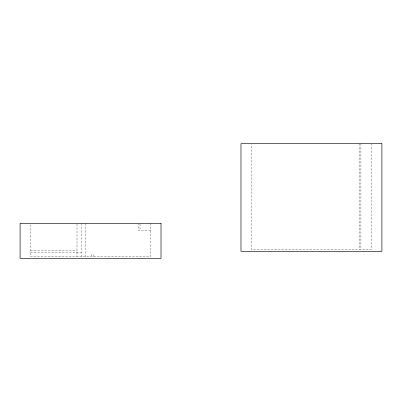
<?xml version="1.0" encoding="UTF-8"?>
<svg xmlns="http://www.w3.org/2000/svg" width="402" height="402" viewBox="0 0 402 402"><rect width="100%" height="100%" fill="white"/><g stroke="black" fill="none" stroke-linecap="round" stroke-linejoin="round"><path stroke-width="0.3" stroke-dasharray="2.01 1.51" d="M150.514 230.321L138.258 230.321L138.258 223.904M30.602 250.496L76.993 250.496M30.602 252.2L81.365 252.2M371.398 143.67L371.398 249.577L251.486 249.577L251.486 144.298M360.895 143.67L360.895 249.577M359.142 143.67L359.142 249.577M150.514 223.321L150.514 256.577L30.602 256.577L30.602 223.934M140.007 223.904L140.007 230.321M93.711 256.577L93.711 254.828L91.179 254.828L91.179 256.577M85.742 223.321L85.742 256.577M81.365 223.321L81.365 256.577M76.993 223.934L76.993 256.577"/><path stroke-width="0.6" d="M381.9 143.67L240.984 143.67L240.984 251.325L381.9 251.325L381.9 143.67M161.016 223.321L20.1 223.321L20.1 258.33L161.016 258.33L161.016 223.321"/></g></svg>
